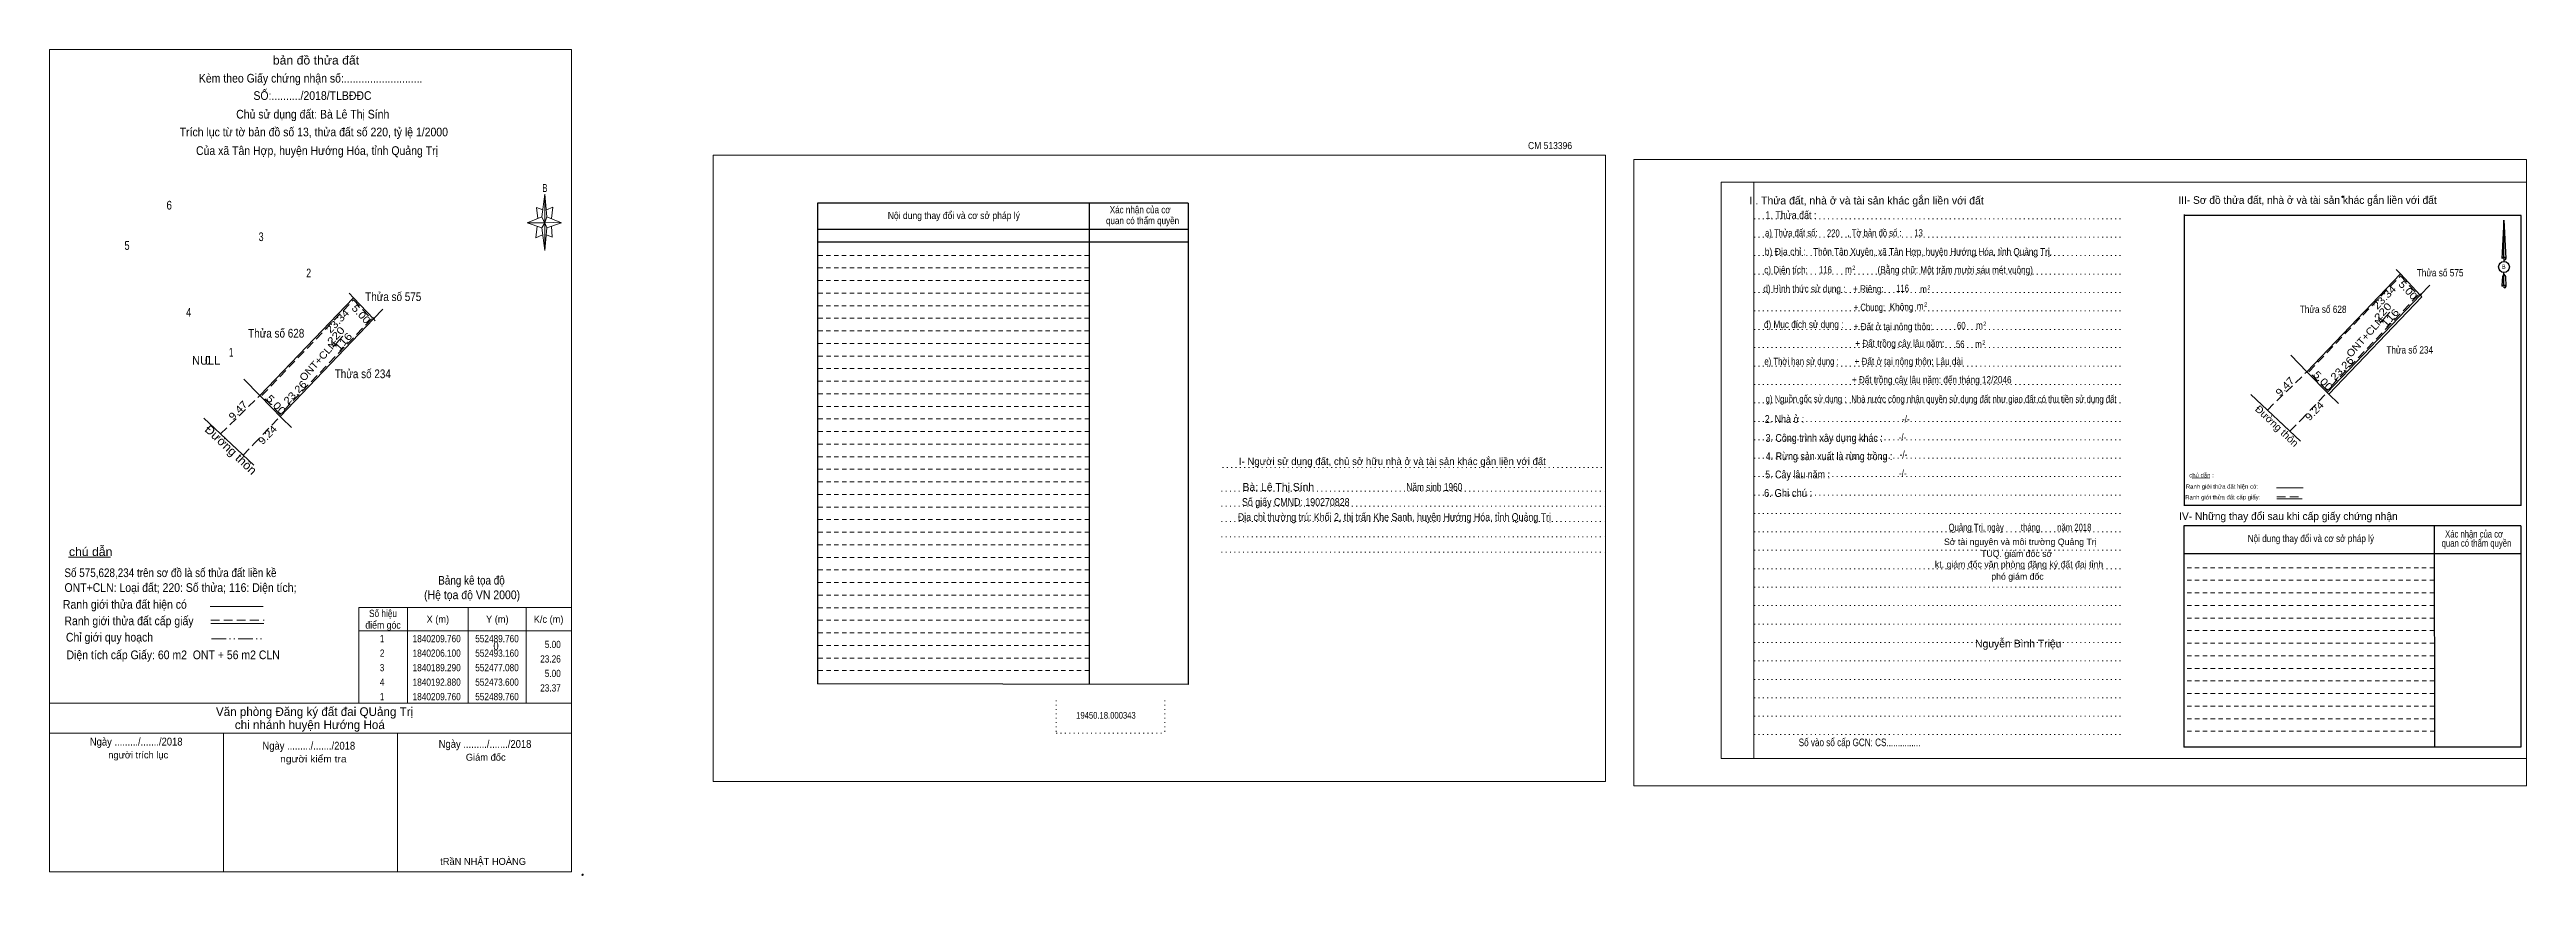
# Model space of a CAD drawing. Header units: metres. Extents: x 552437 to 552864, y 1840110 to 1840253.
import ezdxf
from ezdxf.enums import TextEntityAlignment as Align

# ---------------------------------------------------------------- set-up
doc = ezdxf.new("R2010")
doc.units = ezdxf.units.M
doc.header["$LTSCALE"] = 0.5
doc.header["$PDMODE"] = 32
doc.header["$PDSIZE"] = 0.25
for name, pattern in [('DASH_DOUBLE_DOT', [9.2, 5, -1.2, 0.3, -1.2, 0.3, -1.2]), ('DOTTED', [1.5, 0.3, -1.2]), ('MEDIUM_DASHED', [4.5, 3, -1.5]), ('SHORT_DASHED', [2.7, 1.5, -1.2])]:
    doc.linetypes.add(name, pattern=pattern)
for name, color, linetype, lineweight in [('1', 7, 'DOTTED', 13), ('18', 7, 'Continuous', 25), ('2', 7, 'Continuous', 13), ('25', 7, 'Continuous', 13), ('28', 7, 'Continuous', 25), ('55', 7, 'Continuous', 13)]:
    doc.layers.add(name, color=color, linetype=linetype, lineweight=lineweight)
for name, color, linetype in [('10', 7, 'Continuous'), ('12', 7, 'Continuous'), ('40', 7, 'Continuous'), ('9', 7, 'Continuous')]:
    doc.layers.add(name, color=color, linetype=linetype)

msp = doc.modelspace()

# ---------------------------------------------------------------- linework, layer by layer
at = {"layer": '1', "linetype": 'Continuous'}
for p, q in [((552725.57, 1840229.69), (552864.39, 1840229.69)), ((552725.57, 1840229.69), (552725.57, 1840130.31)), ((552864.39, 1840229.69), (552864.39, 1840129.47)), ((552725.57, 1840130.31), (552864.39, 1840130.31))]:
    msp.add_line(p, q, dxfattribs=at)
at = {"layer": '1'}
for p, q in [((552731.19, 1840229.69), (552731.19, 1840130.31)), ((552731.19, 1840229.69), (552731.19, 1840130.31)), ((552731.23, 1840223.39), (552794.65, 1840223.39)), ((552731.23, 1840220.21), (552794.65, 1840220.21)), ((552731.23, 1840217.03), (552794.65, 1840217.03)), ((552731.23, 1840213.85), (552794.65, 1840213.85)), ((552731.23, 1840210.67), (552794.65, 1840210.67)), ((552731.23, 1840207.49), (552794.65, 1840207.49)), ((552731.23, 1840204.31), (552794.65, 1840204.31)), ((552731.23, 1840201.15), (552794.65, 1840201.15)), ((552731.23, 1840197.95), (552794.65, 1840197.95)), ((552731.23, 1840194.79), (552794.65, 1840194.79)), ((552731.23, 1840191.61), (552794.65, 1840191.61)), ((552731.23, 1840188.43), (552794.65, 1840188.43)), ((552731.23, 1840185.25), (552794.65, 1840185.25)), ((552639.57, 1840180.47), (552705.61, 1840180.47)), ((552731.23, 1840182.09), (552794.65, 1840182.09)), ((552639.37, 1840176.41), (552705.39, 1840176.41)), ((552731.23, 1840178.91), (552794.65, 1840178.91)), ((552639.37, 1840173.79), (552705.39, 1840173.79)), ((552731.23, 1840175.73), (552794.65, 1840175.73)), ((552731.23, 1840172.55), (552794.65, 1840172.55)), ((552639.37, 1840171.17), (552705.39, 1840171.17)), ((552639.37, 1840168.55), (552705.39, 1840168.55)), ((552731.23, 1840169.37), (552794.65, 1840169.37)), ((552639.37, 1840165.91), (552705.39, 1840165.91)), ((552731.23, 1840166.21), (552794.65, 1840166.21)), ((552731.23, 1840163.03), (552794.65, 1840163.03)), ((552731.23, 1840159.85), (552794.65, 1840159.85)), ((552731.23, 1840156.67), (552794.65, 1840156.67)), ((552731.23, 1840153.49), (552794.65, 1840153.49)), ((552731.23, 1840150.31), (552794.65, 1840150.31)), ((552731.23, 1840147.13), (552794.65, 1840147.13)), ((552731.23, 1840143.95), (552794.65, 1840143.95)), ((552610.91, 1840140.33), (552610.91, 1840134.69)), ((552629.65, 1840140.33), (552629.65, 1840134.69)), ((552731.23, 1840140.79), (552794.65, 1840140.79)), ((552731.23, 1840137.61), (552794.65, 1840137.61)), ((552610.91, 1840134.69), (552629.65, 1840134.69)), ((552731.23, 1840134.43), (552794.65, 1840134.43))]:
    msp.add_line(p, q, dxfattribs=at)
at = {"layer": '1', "linetype": 'Continuous'}
for points in [[(552551.73, 1840126.33), (552705.63, 1840126.33), (552705.63, 1840234.33), (552551.73, 1840234.33)], [(552551.73, 1840234.33), (552705.63, 1840234.33), (552705.63, 1840126.33), (552551.73, 1840126.33)], [(552551.73, 1840126.33), (552705.63, 1840126.33), (552705.63, 1840234.33), (552551.73, 1840234.33)], [(552710.49, 1840125.59), (552864.39, 1840125.59), (552864.39, 1840233.59), (552710.49, 1840233.59)], [(552731.19, 1840229.69), (552864.39, 1840229.69), (552864.39, 1840130.31), (552731.19, 1840130.31)]]:
    msp.add_lwpolyline(points, close=True, dxfattribs=at)
at = {"layer": '18'}
for p, q in [((552860.49, 1840223.15), (552860.85, 1840216.53)), ((552860.49, 1840223.15), (552860.85, 1840216.53)), ((552860.49, 1840223.15), (552860.85, 1840216.53)), ((552860.21, 1840217.57), (552860.15, 1840216.55)), ((552860.49, 1840216.75), (552860.49, 1840216.49)), ((552860.49, 1840216.49), (552860.49, 1840216.31)), ((552860.49, 1840216.31), (552860.49, 1840216.05)), ((552860.49, 1840216.31), (552860.49, 1840216.05)), ((552860.49, 1840216.31), (552860.49, 1840216.05)), ((552860.85, 1840216.53), (552860.85, 1840216.55)), ((552860.49, 1840213.81), (552860.49, 1840214.11)), ((552860.49, 1840213.81), (552860.49, 1840214.11)), ((552860.49, 1840213.81), (552860.49, 1840214.11)), ((552860.49, 1840213.81), (552860.77, 1840213.45)), ((552860.49, 1840213.81), (552860.77, 1840213.45)), ((552860.49, 1840213.81), (552860.77, 1840213.45)), ((552860.49, 1840211.93), (552860.49, 1840211.69)), ((552860.49, 1840211.69), (552860.49, 1840211.49)), ((552860.77, 1840213.45), (552860.85, 1840211.71)), ((552860.77, 1840213.45), (552860.85, 1840211.71)), ((552860.77, 1840213.45), (552860.85, 1840211.71)), ((552860.85, 1840211.71), (552860.85, 1840211.73))]:
    msp.add_line(p, q, dxfattribs=at)
for points in [[(552860.49, 1840216.75), (552860.49, 1840223.15), (552860.21, 1840217.57)], [(552860.49, 1840211.93), (552860.49, 1840213.81), (552860.25, 1840213.45), (552860.21, 1840212.75), (552860.15, 1840211.73)]]:
    msp.add_lwpolyline(points, dxfattribs=at)
msp.add_ellipse((552860.5202, 1840215.0635), major_axis=(0, 0.9435), ratio=0.983453, dxfattribs=at)
for centre, start_param, end_param in [((552860.5205, 1840216.5174), 1.57079633, 3.07445202), ((552860.5205, 1840216.5174), 0.06714063, 1.57079633), ((552860.5205, 1840216.5174), 4.71238898, 6.28318531), ((552860.5205, 1840211.702), 2.49106941, 3.07427841), ((552860.5205, 1840211.702), 1.57079633, 2.49106941), ((552860.5205, 1840211.702), 0.06714063, 1.57079633), ((552860.5205, 1840211.702), 4.71238898, 6.28318531)]:
    msp.add_ellipse(centre, major_axis=(0.3401, 0), ratio=0.655448, start_param=start_param, end_param=end_param, dxfattribs=at)
at = {"layer": '2'}
for p, q in [((552437.33, 1840110.76), (552437.33, 1840252.56)), ((552522.2, 1840223.7), (552522.7, 1840227.6)), ((552523.1, 1840223.7), (552525.6, 1840222.7)), ((552522.2, 1840221.8), (552519.7, 1840222.7)), ((552523.1, 1840221.8), (552522.7, 1840217.9)), ((552524, 1840220.2), (552523, 1840220.6)), ((552523.9, 1840222.1), (552524, 1840220.2)), ((552489.73, 1840209.75), (552473.6, 1840192.88)), ((552477.08, 1840189.29), (552493.16, 1840206.11)), ((552493.16, 1840206.11), (552494.8, 1840207.78)), ((552493.45, 1840205.8), (552493.16, 1840206.11)), ((552487.89, 1840203.16), (552486.17, 1840201.24)), ((552463.95, 1840188.97), (552472.53, 1840180.88)), ((552479.04, 1840187.4), (552477.37, 1840188.99)), ((552479.04, 1840187.4), (552477.37, 1840188.99)), ((552479.04, 1840187.4), (552477.37, 1840188.99)), ((552479.04, 1840187.4), (552477.37, 1840188.99)), ((552479.04, 1840187.4), (552477.37, 1840188.99)), ((552479.04, 1840187.4), (552477.37, 1840188.99)), ((552479.04, 1840187.4), (552477.37, 1840188.99)), ((552479.04, 1840187.4), (552477.37, 1840188.99)), ((552468.65, 1840184.54), (552472.53, 1840180.88)), ((552440.58, 1840165.03), (552447.82, 1840165.03)), ((552465, 1840156.49), (552474.14, 1840156.49)), ((552499.03, 1840156.32), (552499.03, 1840139.82)), ((552509.53, 1840156.32), (552509.53, 1840139.82)), ((552519.53, 1840156.32), (552519.53, 1840139.82)), ((552465.14, 1840153.56), (552474.28, 1840153.56)), ((552490.63, 1840152.32), (552527.33, 1840152.32)), ((552437.33, 1840139.82), (552527.33, 1840139.82)), ((552437.33, 1840139.82), (552527.33, 1840139.82)), ((552437.33, 1840134.66), (552527.33, 1840134.66)), ((552437.33, 1840110.76), (552437.35, 1840134.66)), ((552467.33, 1840110.73), (552467.35, 1840134.64)), ((552497.33, 1840110.7), (552497.35, 1840134.62)), ((552437.33, 1840110.76), (552527.33, 1840110.76))]:
    msp.add_line(p, q, dxfattribs=at)
at = {"layer": '2', "lineweight": 25}
for p, q in [((552633.67, 1840226.05), (552569.73, 1840226.05)), ((552569.73, 1840226.05), (552569.73, 1840143.17)), ((552616.55, 1840226.05), (552616.57, 1840143.11)), ((552633.67, 1840221.53), (552569.81, 1840221.53)), ((552633.67, 1840219.37), (552569.81, 1840219.37))]:
    msp.add_line(p, q, dxfattribs=at)
at = {"layer": '2', "linetype": 'SHORT_DASHED'}
for p, q in [((552616.55, 1840217.07), (552569.71, 1840217.07)), ((552616.55, 1840214.89), (552569.71, 1840214.89)), ((552616.55, 1840214.89), (552569.73, 1840214.89)), ((552616.55, 1840212.71), (552569.73, 1840212.71)), ((552616.55, 1840210.55), (552569.73, 1840210.55)), ((552616.55, 1840208.39), (552569.73, 1840208.39)), ((552616.55, 1840206.21), (552569.73, 1840206.21)), ((552616.55, 1840204.05), (552569.73, 1840204.05)), ((552616.57, 1840201.87), (552569.73, 1840201.87)), ((552616.57, 1840199.71), (552569.73, 1840199.71)), ((552616.57, 1840197.53), (552569.73, 1840197.53)), ((552616.57, 1840195.37), (552569.73, 1840195.37)), ((552616.57, 1840193.21), (552569.73, 1840193.21)), ((552616.57, 1840191.03), (552569.73, 1840191.03)), ((552616.57, 1840188.85), (552569.73, 1840188.85)), ((552616.57, 1840186.69), (552569.73, 1840186.69)), ((552616.57, 1840184.51), (552569.73, 1840184.51)), ((552616.57, 1840182.35), (552569.73, 1840182.35)), ((552616.57, 1840180.19), (552569.73, 1840180.19)), ((552616.57, 1840178.01), (552569.73, 1840178.01)), ((552616.57, 1840175.85), (552569.73, 1840175.85)), ((552616.57, 1840173.67), (552569.73, 1840173.67)), ((552616.57, 1840171.49), (552569.73, 1840171.49)), ((552616.57, 1840169.33), (552569.73, 1840169.33)), ((552616.57, 1840167.17), (552569.73, 1840167.17)), ((552616.57, 1840164.99), (552569.73, 1840164.99)), ((552616.57, 1840162.83), (552569.73, 1840162.83)), ((552616.57, 1840160.65), (552569.73, 1840160.65)), ((552848.47, 1840161.03), (552805.29, 1840161.03)), ((552848.47, 1840158.87), (552805.29, 1840158.87)), ((552616.57, 1840158.49), (552569.73, 1840158.49)), ((552616.57, 1840156.31), (552569.73, 1840156.31)), ((552848.47, 1840156.69), (552805.29, 1840156.69)), ((552616.57, 1840154.15), (552569.73, 1840154.15)), ((552616.57, 1840151.99), (552569.73, 1840151.99)), ((552848.47, 1840154.51), (552805.29, 1840154.51)), ((552848.47, 1840152.35), (552805.29, 1840152.35)), ((552616.57, 1840149.81), (552569.73, 1840149.81)), ((552616.57, 1840147.63), (552569.73, 1840147.63)), ((552848.47, 1840150.19), (552805.29, 1840150.19)), ((552848.47, 1840148.01), (552805.29, 1840148.01)), ((552616.57, 1840145.47), (552569.73, 1840145.47)), ((552848.49, 1840145.85), (552805.29, 1840145.85)), ((552848.49, 1840143.67), (552805.29, 1840143.67)), ((552848.49, 1840141.51), (552805.29, 1840141.51)), ((552848.49, 1840139.33), (552805.29, 1840139.33)), ((552848.49, 1840137.17), (552805.29, 1840137.17)), ((552848.51, 1840135.01), (552805.29, 1840135.01))]:
    msp.add_line(p, q, dxfattribs=at)
at = {"layer": '2', "linetype": 'MEDIUM_DASHED'}
for p, q in [((552466.8, 1840186.28), (552473.6, 1840192.88)), ((552465.14, 1840154.18), (552474.34, 1840154.18))]:
    msp.add_line(p, q, dxfattribs=at)
at = {"layer": '2', "linetype": 'DASH_DOUBLE_DOT'}
msp.add_line((552465.27, 1840150.93), (552474.47, 1840150.93), dxfattribs=at)
at = {"layer": '2'}
for points in [[(552437.33, 1840252.56), (552527.33, 1840252.56), (552527.33, 1840110.76)], [(552522.7, 1840222.7), (552522.2, 1840223.7), (552519.7, 1840222.7)], [(552522.4, 1840224.9), (552521.3, 1840225.3), (552521.5, 1840223.4)], [(552523, 1840224.9), (552524.1, 1840225.4), (552523.9, 1840223.4)], [(552521.4, 1840222.1), (552521.2, 1840220.1), (552522.3, 1840220.6)], [(552522.7, 1840222.7), (552523.1, 1840221.8), (552525.6, 1840222.7)], [(552489, 1840210.52), (552489.73, 1840209.75), (552493.16, 1840206.11)], [(552477.37, 1840188.99), (552473.6, 1840192.88), (552470.83, 1840195.74)]]:
    msp.add_lwpolyline(points, dxfattribs=at)
for points in [[(552522.7, 1840227.6), (552523.1, 1840223.7), (552522.7, 1840222.7)], [(552522.7, 1840222.7), (552519.7, 1840222.7), (552522.2, 1840223.7), (552523.1, 1840221.8), (552525.6, 1840222.7), (552522.7, 1840222.8)], [(552522.7, 1840222.7), (552522.7, 1840217.9), (552522.2, 1840221.8)], [(552490.63, 1840156.32), (552527.33, 1840156.32), (552527.33, 1840139.82), (552490.63, 1840139.82)]]:
    msp.add_lwpolyline(points, close=True, dxfattribs=at)
at = {"layer": '2', "lineweight": 25}
msp.add_lwpolyline([(552633.67, 1840226.05), (552633.65, 1840143.07), (552569.73, 1840143.17)], dxfattribs=at)
at = {"layer": '2', "linetype": 'MEDIUM_DASHED'}
msp.add_lwpolyline([(552489.73, 1840209.39), (552492.82, 1840206.11), (552477.08, 1840189.65), (552473.95, 1840192.88)], close=True, dxfattribs=at)
msp.add_lwpolyline([(552470.7, 1840182.61), (552472.54, 1840184.54), (552477.08, 1840189.29)], dxfattribs=at)
at = {"layer": '2'}
for p in [(552493.24, 1840206.18), (552529.23, 1840110.26)]:
    msp.add_point(p, dxfattribs=at)
at = {"layer": '25'}
for p, q in [((552842.65, 1840213.87), (552826.52, 1840197)), ((552830, 1840193.41), (552846.08, 1840210.23)), ((552846.08, 1840210.23), (552847.72, 1840211.9)), ((552846.37, 1840209.92), (552846.08, 1840210.23)), ((552846.37, 1840209.92), (552830.29, 1840193.11)), ((552840.81, 1840207.28), (552839.09, 1840205.36)), ((552816.87, 1840193.09), (552825.45, 1840185)), ((552831.96, 1840191.52), (552830.29, 1840193.11)), ((552831.96, 1840191.52), (552830.29, 1840193.11)), ((552831.96, 1840191.52), (552830.29, 1840193.11)), ((552831.96, 1840191.52), (552830.29, 1840193.11)), ((552831.96, 1840191.52), (552830.29, 1840193.11)), ((552831.96, 1840191.52), (552830.29, 1840193.11)), ((552831.96, 1840191.52), (552830.29, 1840193.11)), ((552831.96, 1840191.52), (552830.29, 1840193.11)), ((552821.57, 1840188.66), (552825.45, 1840185))]:
    msp.add_line(p, q, dxfattribs=at)
at = {"layer": '25', "linetype": 'MEDIUM_DASHED'}
msp.add_line((552819.72, 1840190.4), (552826.52, 1840197), dxfattribs=at)
at = {"layer": '25'}
for points in [[(552841.92, 1840214.64), (552842.65, 1840213.87), (552846.08, 1840210.23)], [(552830.29, 1840193.11), (552826.52, 1840197), (552823.75, 1840199.86)]]:
    msp.add_lwpolyline(points, dxfattribs=at)
at = {"layer": '25', "linetype": 'MEDIUM_DASHED'}
msp.add_lwpolyline([(552842.65, 1840213.51), (552845.74, 1840210.23), (552830, 1840193.77), (552826.87, 1840197)], close=True, dxfattribs=at)
msp.add_lwpolyline([(552823.62, 1840186.73), (552825.46, 1840188.66), (552830, 1840193.41)], dxfattribs=at)
at = {"layer": '25'}
msp.add_point((552846.16, 1840210.3), dxfattribs=at)
at = {"layer": '28'}
for p, q in [((552805.39, 1840224.11), (552805.39, 1840174.13)), ((552863.47, 1840173.95), (552805.33, 1840173.95)), ((552848.47, 1840170.43), (552848.51, 1840132.27)), ((552863.43, 1840170.43), (552863.41, 1840132.27)), ((552863.41, 1840165.59), (552805.29, 1840165.59)), ((552863.41, 1840132.27), (552805.29, 1840132.27))]:
    msp.add_line(p, q, dxfattribs=at)
at = {"layer": '28', "linetype": 'SHORT_DASHED', "lineweight": 13}
msp.add_line((552848.47, 1840163.21), (552805.29, 1840163.21), dxfattribs=at)
at = {"layer": '28'}
for points in [[(552863.47, 1840173.95), (552863.47, 1840223.93), (552805.33, 1840223.93)], [(552863.43, 1840170.43), (552805.29, 1840170.43), (552805.29, 1840132.27)]]:
    msp.add_lwpolyline(points, dxfattribs=at)
msp.add_point((552832.69, 1840227.17), dxfattribs=at)
at = {"layer": '55'}
for p, q in [((552806.75, 1840178.67), (552809.79, 1840178.71)), ((552821.29, 1840176.97), (552825.87, 1840176.97)), ((552821.33, 1840175.11), (552825.73, 1840175.11)), ((552821.33, 1840175.11), (552825.73, 1840175.11))]:
    msp.add_line(p, q, dxfattribs=at)
at = {"layer": '55', "linetype": 'MEDIUM_DASHED'}
msp.add_line((552821.33, 1840175.45), (552825.83, 1840175.45), dxfattribs=at)

# ---------------------------------------------------------------- texts
at = {"layer": '10', "width": 0.8}
msp.add_text('a) Thửa đất số:              , Tờ bản đồ số : ', height=1.238, dxfattribs=at).set_placement((552745.065, 1840220.33), align=Align.CENTER)
at = {"layer": '10'}
for s, height, p in [('kt. giám đốc văn phòng đăng ký đất đai tỉnh', 1.125, (552776.895, 1840163.23)), ('TUQ. giám đốc sở', 1.125, (552776.5, 1840165.07)), ('phó giám đốc', 1.125, (552776.635, 1840161.13)), ('Nguyễn Bình Triệu', 1.335, (552776.77, 1840149.45))]:
    msp.add_text(s, height=height, dxfattribs=at).set_placement(p, align=Align.CENTER)
at = {"layer": '12'}
for s, width, p in [('6', 0.85, (552457.96, 1840224.97)), ('5', 0.8, (552450.69, 1840218.02)), ('3', 0.75, (552473.815, 1840219.53)), ('2', 0.75, (552482.01, 1840213.28)), ('4', 0.8, (552461.325, 1840206.5)), ('NULL ', 0.95, (552464.6, 1840198.21)), ('0', 0.8, (552464.6, 1840198.21)), ('1', 0.7, (552468.66, 1840199.62)), ('0', 0.8, (552514.31, 1840148.98))]:
    msp.add_text(s, height=1.5, dxfattribs=dict(at, width=width)).set_placement(p, align=Align.CENTER)
at = {"layer": '18'}
for s, height, p in [('II. Thửa đất, nhà ở và tài sản khác gắn liền với đất', 1.35, (552750.625, 1840225.85)), ('Sở tài nguyên và môi trường Quảng Trị', 1.125, (552777.125, 1840167.11))]:
    msp.add_text(s, height=height, dxfattribs=at).set_placement(p, align=Align.CENTER)
for s, height, width, p in [('1. Thửa đất :', 1.35, 0.85, (552737.575, 1840223.33)), ('13', 1.24, 0.75, (552759.595, 1840220.33)), ('c) Diện tích: ', 1.24, 0.85, (552736.92, 1840213.95)), ('b) Địa chỉ : ', 1.238, 0.9, (552736.81, 1840217.09)), (' Thôn Tân Xuyên, xã Tân Hợp, huyện Hướng Hóa, tỉnh Quảng Trị.', 1.24, 0.85, (552761.8, 1840217.07)), (' m', 1.238, 0.85, (552747.29, 1840214.01)), ('2', 0.75, 0.75, (552748.405, 1840214.55)), ('B', 0.75, 0.9, (552860.465, 1840214.73)), ('d) Hình thức sử dụng :', 1.238, 0.85, (552739.895, 1840210.69)), ('+ Riêng: ', 1.238, 0.85, (552751.11, 1840210.67)), (' m', 1.238, 0.85, (552760.23, 1840210.61)), ('2', 0.75, 0.75, (552761.365, 1840211.15)), ('đ) Mục đích sử dụng :', 1.238, 0.85, (552739.77, 1840204.55)), ('       + Chung:', 1.238, 0.8, (552749.82, 1840207.49)), ('Không', 1.238, 0.85, (552756.645, 1840207.57)), (' m', 1.238, 0.85, (552759.67, 1840207.69)), ('2', 0.75, 0.75, (552760.805, 1840208.23)), ('+ Đất ở tại nông thôn:', 1.24, 0.85, (552755.215, 1840204.15)), ('+ Đất trồng cây lâu năm:', 1.238, 0.85, (552756.34, 1840201.27)), (' m', 1.238, 0.85, (552769.71, 1840201.16)), (' m', 1.238, 0.85, (552769.87, 1840204.37)), ('2', 0.75, 0.75, (552770.845, 1840201.68)), ('2', 0.75, 0.75, (552771.005, 1840204.89)), ('e) Thời hạn sử dụng :', 1.238, 0.8, (552739.4, 1840198.17)), ('+ Đất ở tại nông thôn: Lâu dài', 1.24, 0.85, (552757.865, 1840198.16)), ('g) Nguồn gốc sử dụng :', 1.238, 0.8, (552740.165, 1840191.71)), ('+ Đất trồng cây lâu năm: đến tháng 12/2046', 1.24, 0.85, (552761.84, 1840195)), ('2. Nhà ở :', 1.35, 0.85, (552736.465, 1840188.17)), ('3. Công trình xây dựng khác :', 1.35, 0.85, (552743.305, 1840184.91)), ('4. Rừng sản xuất là rừng trồng :', 1.35, 0.85, (552744.15, 1840181.75)), ('6. Ghi chú :', 1.35, 0.9, (552737.095, 1840175.41)), ('5. Cây lâu năm :', 1.35, 0.85, (552738.725, 1840178.61)), ('Quảng Trị, ngày        tháng        năm 2018', 1.24, 0.8, (552777.07, 1840169.55)), ('19450.18.000343', 1.16, 0.85, (552619.47, 1840137.17)), ('Số vào sổ cấp GCN: CS...............', 1.312, 0.8, (552749.4, 1840132.43))]:
    msp.add_text(s, height=height, dxfattribs=dict(at, width=width)).set_placement(p, align=Align.CENTER)
at = {"layer": '2'}
for s, height, width, p in [('Kèm theo Giấy chứng nhận số:...........................', 1.5, 0.9, (552482.35, 1840246.86)), ('bản đồ thửa đất', 1.5, 1.05, (552483.27, 1840249.97)), ('SỐ:........../2018/TLBĐĐC', 1.5, 0.9, (552482.665, 1840243.87)), ('Chủ sử dụng đất: Bà Lê Thị Sính', 1.5, 0.9, (552482.71, 1840240.66)), ('Trích lục từ tờ bản đồ số 13, thửa đất số 220, tỷ lệ 1/2000 ', 1.5, 0.9, (552483.15, 1840237.59)), ('Của xã Tân Hợp, huyện Hướng Hóa, tỉnh Quảng Trị', 1.5, 0.9, (552483.44, 1840234.38)), ('B', 1.378, 0.75, (552522.73, 1840227.99)), ('Nội dung thay đổi và cơ sở pháp lý', 1.223, 0.9, (552593.25, 1840223.33)), ('Nội dung thay đổi và cơ sở pháp lý', 1.223, 0.9, (552593.25, 1840223.33)), (' quan có thẩm quyền', 1.223, 0.85, (552625.59, 1840222.45)), (' quan có thẩm quyền', 1.223, 0.85, (552625.59, 1840222.45)), ('Xác nhận của cơ', 1.223, 0.85, (552625.375, 1840224.33)), ('Xác nhận của cơ', 1.223, 0.85, (552625.375, 1840224.33)), ('Thửa số 575', 1.5, 0.85, (552496.59, 1840209.19)), ('Thửa số 628', 1.5, 0.85, (552476.415, 1840202.89)), ('Thửa số 234', 1.5, 0.85, (552491.34, 1840195.89)), ('chú dẫn', 1.5, 1.05, (552444.42, 1840165.22)), ('(Hệ tọa độ VN 2000)', 1.5, 0.9, (552510.185, 1840157.78)), ('Bảng kê tọa độ', 1.5, 0.85, (552510.08, 1840160.29)), ('Ranh giới thửa đất hiện có ', 1.5, 0.9, (552450.57, 1840156.13)), ('Ranh giới thửa đất cấp giấy', 1.5, 0.9, (552451.03, 1840153.29)), ('Số hiệu', 1.25, 0.85, (552494.83, 1840154.7)), ('X (m)', 1.25, 0.95, (552504.28, 1840153.7)), ('Y (m)', 1.25, 0.95, (552514.535, 1840153.7)), ('K/c (m)', 1.25, 0.95, (552523.375, 1840153.7)), ('Chỉ giới quy hoạch', 1.5, 0.9, (552447.67, 1840150.47)), ('điểm góc', 1.25, 0.9, (552494.83, 1840152.7)), (' 1', 1.25, 0.75, (552494.48, 1840150.35)), ('1840209.760', 1.25, 0.85, (552504.08, 1840150.35)), ('552489.760', 1.25, 0.85, (552514.48, 1840150.35)), (' 3', 1.25, 0.8, (552494.475, 1840145.35)), (' 2', 1.25, 0.85, (552494.485, 1840147.85)), ('1840206.100', 1.25, 0.85, (552504.08, 1840147.85)), ('1840189.290', 1.25, 0.85, (552504.08, 1840145.35)), ('552493.160', 1.25, 0.85, (552514.48, 1840147.85)), ('552477.080', 1.25, 0.85, (552514.48, 1840145.35)), (' 4', 1.25, 0.85, (552494.48, 1840142.85)), ('1840192.880', 1.25, 0.85, (552504.08, 1840142.85)), ('552473.600', 1.25, 0.85, (552514.48, 1840142.85)), (' 1', 1.25, 0.75, (552494.48, 1840140.35)), ('1840209.760', 1.25, 0.85, (552504.08, 1840140.35)), ('552489.760', 1.25, 0.85, (552514.48, 1840140.35)), ('Ngày ........./......./2018', 1.35, 0.9, (552452.27, 1840132.54)), ('Ngày ........./......./2018', 1.35, 0.9, (552482.03, 1840131.83)), ('Ngày ........./......./2018', 1.35, 0.9, (552512.42, 1840132.14)), ('người kiểm tra', 1.2, 1.1, (552482.82, 1840129.63))]:
    msp.add_text(s, height=height, dxfattribs=dict(at, width=width)).set_placement(p, align=Align.CENTER)
for s, height, rotation, width, p in [('23.34', 1.25, 46.248, 1.15, (552487.4385, 1840205.2728)), ('5.00', 1.25, 312.891, 1.15, (552490.5813, 1840206.5054)), ('ONT+CLN', 1.25, 48.121, 1.1, (552484.0992, 1840198.4678)), ('220', 1.25, 48.121, 1.25, (552487.1725, 1840202.7978)), ('116', 1.25, 48.121, 1.25, (552488.4625, 1840201.7578)), ('5.00', 1.25, 314.109, 1.2, (552475.9408, 1840190.895)), ('23.26', 1.25, 46.271, 1.15, (552480.1273, 1840193.003)), ('9.47', 1.25, 46.316, 1.15, (552470.269, 1840189.9033)), ('Đường thôn', 1.5, 316.687, 1.05, (552468.0805, 1840182.9927)), ('9.24', 1.25, 46.316, 1.15, (552475.3633, 1840185.6683))]:
    msp.add_text(s, height=height, rotation=rotation, dxfattribs=dict(at, width=width)).set_placement(p, align=Align.CENTER)
for s, width, p in [('Số 575,628,234 trên sơ đồ là số thửa đất liền kề', 0.85, (552439.89, 1840161.59)), ('ONT+CLN: Loại đất; 220: Số thửa; 116: Diện tích;', 0.9, (552439.91, 1840159.03)), ('Diện tích cấp Giấy: 60 m2  ONT + 56 m2 CLN', 0.9, (552440.26, 1840147.43))]:
    msp.add_text(s, height=1.5, dxfattribs=dict(at, width=width)).set_placement(p)
at = {"layer": '2', "width": 0.85}
for s, p in [('5.00', (552525.48, 1840149.35)), ('23.26', (552525.48, 1840146.85)), ('23.37', (552525.48, 1840141.85)), ('5.00', (552525.48, 1840144.35))]:
    msp.add_text(s, height=1.25, dxfattribs=at).set_placement(p, align=Align.RIGHT)
at = {"layer": '2'}
for s, height, p in [(' Văn phòng Đăng ký đất đai QUảng Trị', 1.5, (552482.745, 1840137.64)), ('chi nhánh huyện Hướng Hoá', 1.5, (552482.21, 1840135.38)), ('người trích lục', 1.2, (552452.625, 1840130.32)), ('Giám đốc', 1.2, (552512.535, 1840129.92)), ('tRầN NHẬT HOÀNG', 1.2, (552512.08, 1840111.96))]:
    msp.add_text(s, height=height, dxfattribs=at).set_placement(p, align=Align.CENTER)
at = {"layer": '25'}
for s, height, width, p in [('220', 1.24, 0.8, (552744.885, 1840220.29)), ('116', 1.24, 0.8, (552743.525, 1840213.97)), ('(Bằng chữ: Một trăm mười sáu mét vuông)', 1.24, 0.85, (552765.905, 1840213.95)), ('Thửa số 575', 1.25, 0.85, (552849.505, 1840213.44)), ('116', 1.24, 0.8, (552756.815, 1840210.77)), ('Thửa số 628', 1.25, 0.85, (552829.335, 1840207.14)), ('56', 1.24, 0.8, (552766.765, 1840201.14)), ('60', 1.24, 0.8, (552766.945, 1840204.35)), ('Thửa số 234', 1.25, 0.85, (552844.26, 1840200.14)), ('Nhà nước công nhận quyền sử dụng đất như giao đất có thu tiền sử dụng đất', 1.24, 0.8, (552770.85, 1840191.67))]:
    msp.add_text(s, height=height, dxfattribs=dict(at, width=width)).set_placement(p, align=Align.CENTER)
for s, rotation, width, p in [('23.34', 46.248, 1.15, (552840.3585, 1840209.3928)), ('5.00', 312.891, 1.15, (552843.5013, 1840210.6254)), ('ONT+CLN', 48.121, 1.1, (552837.0192, 1840202.5878)), ('220', 48.121, 1.25, (552840.0925, 1840206.9178)), ('116', 48.121, 1.25, (552841.3825, 1840205.8778)), ('23.26', 46.271, 1.15, (552833.0473, 1840197.123)), ('9.47', 46.316, 1.15, (552823.189, 1840194.0233)), ('5.00', 314.109, 1.2, (552828.8607, 1840195.015)), ('Đường thôn', 316.687, 1.05, (552820.9263, 1840187.18)), ('9.24', 46.316, 1.15, (552828.2833, 1840189.7883))]:
    msp.add_text(s, height=1.25, rotation=rotation, dxfattribs=dict(at, width=width)).set_placement(p, align=Align.CENTER)
at = {"layer": '28'}
for s, height, p in [('III- Sơ đồ thửa đất, nhà ở và tài sản khác gắn liền với đất', 1.313, (552826.64, 1840225.95)), ('I- Người sử dụng đất, chủ sở hữu nhà ở và tài sản khác gắn liền với đất', 1.24, (552668.855, 1840180.93)), ('IV- Những thay đổi sau khi cấp giấy chứng nhận', 1.313, (552823.35, 1840171.43))]:
    msp.add_text(s, height=height, dxfattribs=at).set_placement(p, align=Align.CENTER)
for s, height, width, p in [('-/-', 1.238, 0.85, (552757.38, 1840188.23)), ('-/-', 1.238, 0.85, (552756.8, 1840185.11)), ('-/-', 1.238, 0.85, (552756.86, 1840178.89)), ('-/-', 1.238, 0.85, (552757, 1840182.13)), ('Năm sinh 1960', 1.34, 0.8, (552676.09, 1840176.45)), ('Địa chỉ thường trú: Khối 2, thị trấn Khe Sanh, huyện Hướng Hóa, tỉnh Quảng Trị', 1.34, 0.85, (552669.205, 1840171.27)), ('Số giấy CMND: 190270828', 1.34, 0.85, (552652.2, 1840173.86)), ('Nội dung thay đổi và cơ sở pháp lý', 1.238, 0.85, (552827.22, 1840167.63)), (' quan có thẩm quyền', 1.238, 0.8, (552855.59, 1840166.83)), ('Xác nhận của cơ', 1.238, 0.8, (552855.36, 1840168.41))]:
    msp.add_text(s, height=height, dxfattribs=dict(at, width=width)).set_placement(p, align=Align.CENTER)
at = {"layer": '40', "width": 0.9}
msp.add_text('CM 513396', height=1.22, dxfattribs=at).set_placement((552696.04, 1840235.39), align=Align.CENTER)
at = {"layer": '55'}
msp.add_text('chú dẫn :', height=0.7472, rotation=359.974, dxfattribs=at).set_placement((552808.3698, 1840178.7689), align=Align.CENTER)
at = {"layer": '55', "width": 0.9}
for s, p in [('Ranh giới thửa đất hiện có:', (552811.8791, 1840176.8224)), ('Ranh giới thửa đất cấp giấy:', (552812.0291, 1840174.9829))]:
    msp.add_text(s, height=0.7472, rotation=0.135, dxfattribs=at).set_placement(p, align=Align.CENTER)
at = {"layer": '9'}
msp.add_text('Bà: Lê Thị Sính', height=1.34, dxfattribs=at).set_placement((552649.195, 1840176.46), align=Align.CENTER)

doc.saveas('drawing.dxf')
